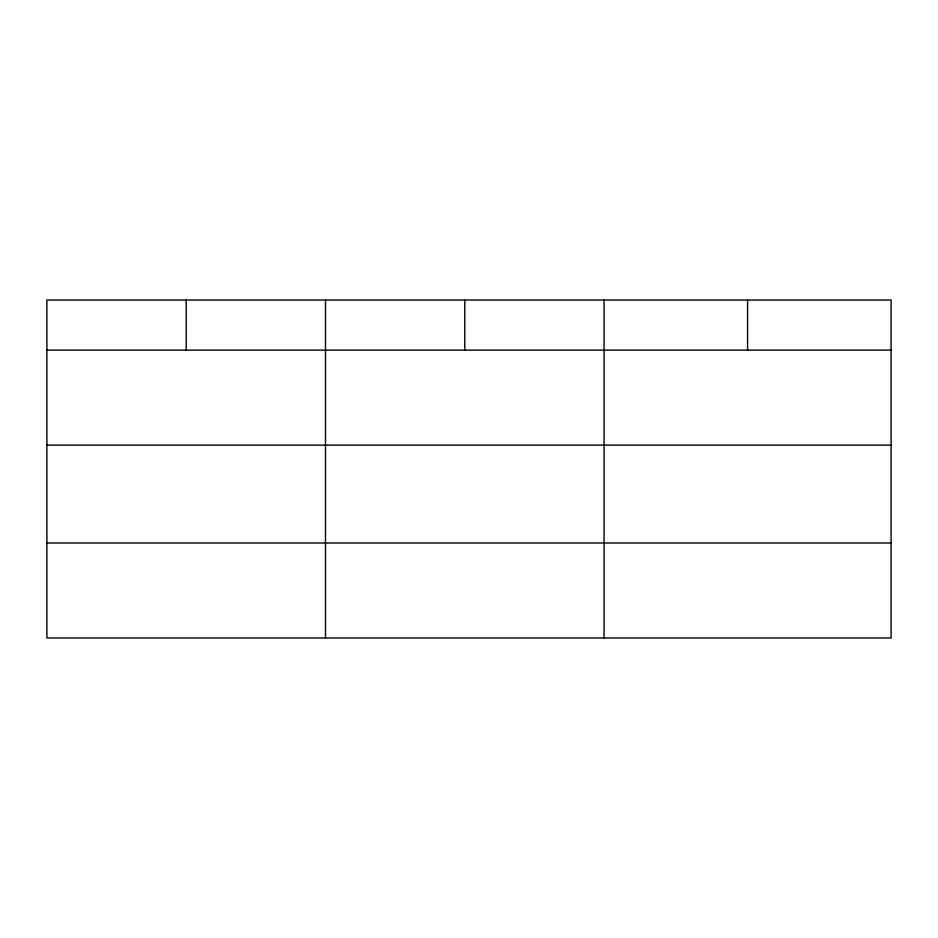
<?xml version="1.0" encoding="UTF-8"?>
<svg xmlns="http://www.w3.org/2000/svg" width="938" height="938" viewBox="0 0 938 938"><rect width="100%" height="100%" fill="white"/><g stroke="black" fill="none" stroke-linecap="round" stroke-linejoin="round"><path stroke-width="1.41" d="M891.1 445.116L891.1 300.031L46.9 300.031L46.9 637.969L891.1 637.969L891.1 445.116L46.9 445.116M46.9 350.12L891.1 350.12M46.9 542.985L891.1 542.985M747.586 300.031L747.586 350.12M604.072 300.031L604.072 637.969M464.779 300.031L464.779 350.12M325.486 300.031L325.486 637.969M186.193 300.031L186.193 350.12"/></g></svg>
